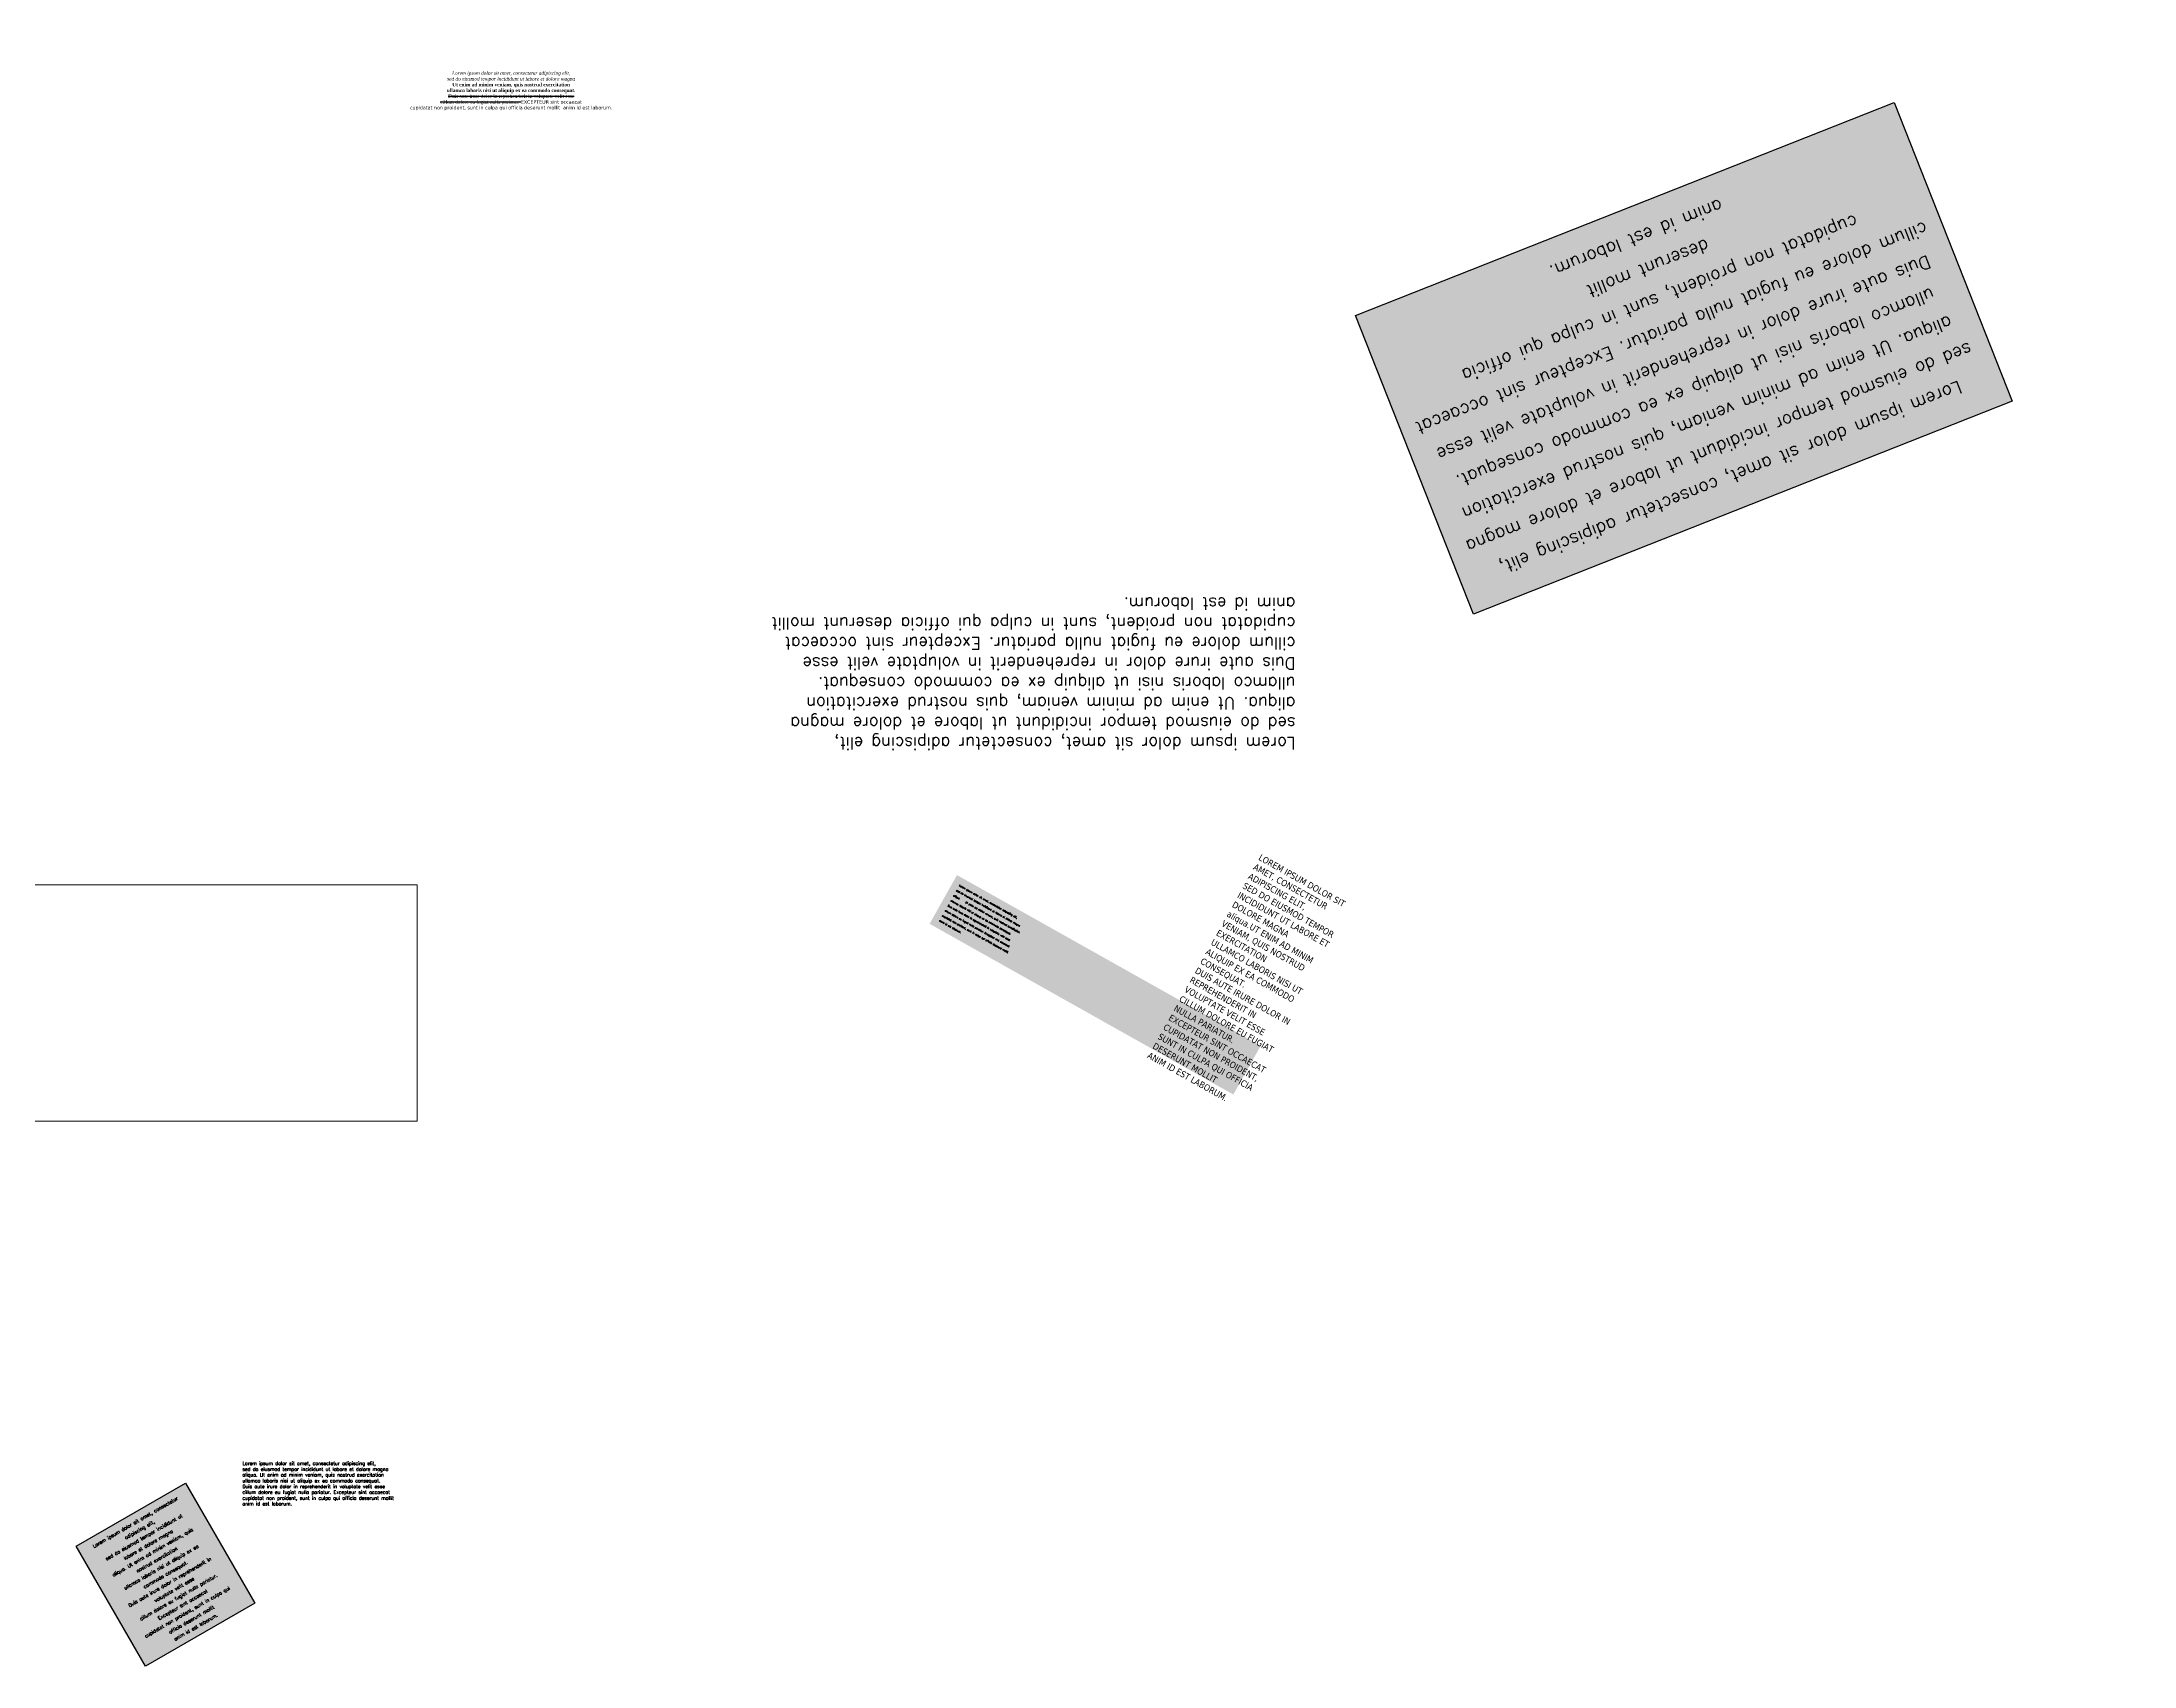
# Model space of a CAD drawing. Header units: metres. Extents: x 7423719 to 7424068, y 5547758 to 5547951.
# Drawn here: x 7423947 to 7424068, y 5547763.6 to 5547857.6 of the extents above; entities that cross this region are included whole.
import ezdxf

# ---------------------------------------------------------------- set-up
doc = ezdxf.new("R2010")
doc.units = ezdxf.units.M
doc.linetypes.add('CENTER', pattern=[2, 1.25, -0.25, 0.25, -0.25])
doc.layers.add('block1', color=7, linetype='Continuous')
doc.layers.add('block_2', color=40, linetype='CENTER', lineweight=5)
doc.styles.add('SHR', font='SIMPLEX', dxfattribs={"height": 0.75})
doc.styles.get("Standard").update_dxf_attribs({"font": 'simplex.shx'})

# ---------------------------------------------------------------- blocks, each defined once
blk = doc.blocks.new('block1')
at = {"transparency": 33554687, "insert": (-2.338, 4.809), "char_height": 0.2, "attachment_point": 1}
blk.add_mtext_dynamic_manual_height_columns('Lorem ipsum dolor sit amet, consectetur adipiscing elit, \\Psed do eiusmod tempor incididunt ut labore et dolore magna \\Paliqua. Ut enim ad minim veniam, quis nostrud exercitation \\Pullamco laboris nisi ut aliquip ex ea commodo consequat. \\PDuis aute irure dolor in reprehenderit in voluptate velit esse \\Pcillum dolore eu fugiat nulla pariatur. Excepteur sint occaecat \\Pcupidatat non proident, sunt in culpa qui officia deserunt mollit \\Panim id est laborum.', width=1521.62028, gutter_width=1, heights=[0], dxfattribs=at)
at = {"color": 28, "true_color": 0x261408, "insert": (-6.785, -1.726), "char_height": 0.2, "attachment_point": 5, "rotation": 30, "line_spacing_factor": 1.5, "bg_fill": 17, "box_fill_scale": 3, "bg_fill_color": 31, "bg_fill_transparency": 0}
blk.add_mtext_dynamic_manual_height_columns('Lorem ipsum dolor sit amet, consectetur adipiscing elit, \\Psed do eiusmod tempor incididunt ut labore et dolore magna \\Paliqua.^IUt enim ad minim veniam, quis nostrud exercitation \\Pullamco laboris nisi ut aliquip ex ea commodo consequat. \\PDuis aute irure dolor in reprehenderit in voluptate velit esse \\Pcillum dolore eu fugiat nulla pariatur. Excepteur sint occaecat \\Pcupidatat non proident, sunt in culpa qui officia deserunt mollit \\Panim id est laborum.', width=6.49392, gutter_width=1, heights=[0], dxfattribs=at)
blk = doc.blocks.new('block2')
at = {"insert": (12.4, 44.47), "char_height": 0.75, "attachment_point": 1, "style": 'SHR'}
blk.add_mtext_dynamic_manual_height_columns('{\\fTahoma|b0|i0|c238|p34;LOREM IPSUM DOLOR SIT AMET, CONSECTETUR ADIPISCING ELIT, \\PSED DO EIUSMOD TEMPOR INCIDIDUNT UT LABORE ET DOLORE MAGNA \\Paliqua.^IUT ENIM AD MINIM VENIAM, QUIS NOSTRUD EXERCITATION \\PULLAMCO LABORIS NISI UT ALIQUIP EX EA COMMODO CONSEQUAT. \\PDUIS AUTE IRURE DOLOR IN REPREHENDERIT IN VOLUPTATE VELIT ESSE \\PCILLUM DOLORE EU FUGIAT NULLA PARIATUR. EXCEPTEUR SINT OCCAECAT \\PCUPIDATAT NON PROIDENT, SUNT IN CULPA QUI OFFICIA DESERUNT MOLLIT \\PANIM ID EST LABORUM.}', width=7.2174, gutter_width=1, heights=[0], dxfattribs=at)
at = {"color": 0, "insert": (-3.52, 24.3), "char_height": 0.2, "attachment_point": 1, "line_spacing_factor": 2, "bg_fill": 1, "box_fill_scale": 5, "bg_fill_color": 254, "bg_fill_transparency": 0}
blk.add_mtext_dynamic_manual_height_columns('Lorem ipsum dolor sit amet, consectetur adipiscing elit, \\Psed do eiusmod tempor incididunt ut labore et dolore magna \\Paliqua.^IUt enim ad minim veniam, quis nostrud exercitation \\Pullamco laboris nisi ut aliquip ex ea commodo consequat. \\PDuis aute irure dolor in reprehenderit in voluptate velit esse \\Pcillum dolore eu fugiat nulla pariatur. Excepteur sint occaecat \\Pcupidatat non proident, sunt in culpa qui officia deserunt mollit \\Panim id est laborum.', width=21.4994, gutter_width=1, heights=[0], dxfattribs=at)

msp = doc.modelspace()

# ---------------------------------------------------------------- block references
at = {"layer": 'block1', "xscale": -5.047993834130466, "yscale": -3.460291024297476, "zscale": 5.047993834130466}
msp.add_blockref('block1', (7424007.66, 5547833.28, 208), dxfattribs=at)
at = {"layer": 'block1'}
msp.add_blockref('block1', (7423960.89, 5547770.64, 208), dxfattribs=at)
at = {"layer": 'block_2', "color": 250, "xscale": 0.9, "yscale": 0.5, "zscale": 0.9, "rotation": 330.6634632460847}
msp.add_blockref('block2', (7423996.84, 5547796.68, 208), dxfattribs=at)

# ---------------------------------------------------------------- texts
at = {"insert": (7423987.87, 5547853.59, 208), "char_height": 0.2, "attachment_point": 9}
msp.add_mtext_dynamic_auto_height_columns('\\pxqc,t38,70;{\\fTimes New Roman|b0|i1|c238|p18;Lorem ipsum dolor sit amet, consectetur adipiscing elit, \\Psed do eiusmod tempor incididunt ut labore et dolore magna \\fTimes New Roman|b0|i0|c238|p18;\\P\\fTimes New Roman|b1|i0|c238|p18;\\C0;Ut enim ad minim veniam, quis nostrud exercitation \\Pullamco laboris nisi ut aliquip ex ea commodo consequat.\\fTimes New Roman|b0|i0|c238|p18; \\C256;\\P\\KDuis aute irure dolor in reprehenderit in voluptate velit esse \\Pcillum dolore eu fugiat nulla pariatur. \\fVerdana|b0|i0|c238|p34;\\k\\C242;\\c2564301;EXCEPTEUR sint occaecat \\Pcupidatat non proident, sunt in culpa qui officia deserunt mollit  anim id est laborum.}', width=27.5548, gutter_width=1, height=2.3, count=1, dxfattribs=at)
at = {"color": 6, "lineweight": 5, "transparency": 33554636, "insert": (7423791.01, 5547808.31, 208), "char_height": 1, "width": 177.1478, "attachment_point": 1, "bg_fill": 16, "box_fill_scale": 1.5, "bg_fill_color": 256, "bg_fill_transparency": 0}
msp.add_mtext('\\pxqd;Lorem ipsum dolor sit amet, consectetur adipiscing elit, \\Psed do eiusmod tempor incididunt ut labore et dolore magna \\Paliqua. Ut enim ad minim veniam, quis nostrud exercitation \\Pullamco laboris nisi ut aliquip ex ea commodo consequat. \\PDuis aute irure dolor in reprehenderit in voluptate velit esse \\Pcillum dolore eu fugiat nulla pariatur. Excepteur sint occaecat \\Pcupidatat non proident, sunt in culpa qui officia deserunt mollit \\Panim id est laborum.', dxfattribs=at)

doc.saveas('drawing.dxf')
